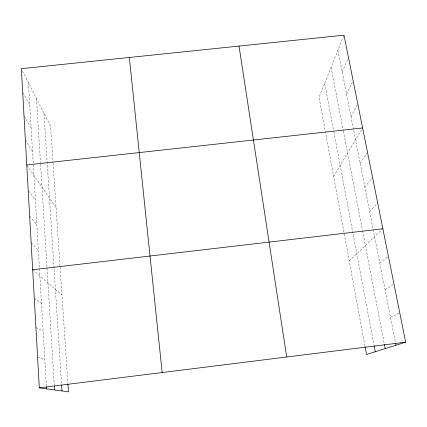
<?xml version="1.0" encoding="UTF-8"?>
<svg xmlns="http://www.w3.org/2000/svg" width="427" height="427" viewBox="0 0 427 427"><rect width="100%" height="100%" fill="white"/><g stroke="black" fill="none" stroke-linecap="round" stroke-linejoin="round"><path stroke-width="0.32" stroke-dasharray="2.13 1.6" d="M343.74 35.783L319.044 97.324L365.09 346.703M342.198 72.014L348.501 57.677M346.559 94.164L352.83 81.226M351.005 116.752L357.821 104.065M333.626 176.298L362.624 127.977M360.164 163.279L367.53 152.391M364.882 187.25L372.536 177.322M369.697 211.707L377.649 202.777M349.243 260.865L382.416 229.224M379.779 262.936L388.378 256.179M385.063 289.768L394.004 284.19M390.459 317.192L399.757 312.847M37.587 357.287L44.824 359.673M35.911 327.429L43.138 331.155M34.267 298.259L41.494 303.266M32.666 269.752L61.947 295.009M31.139 242.696L38.35 250.057M29.65 216.227L36.85 224.666M28.593 190.848L35.382 199.799M27.125 165.489L56.065 207.693M25.369 140.136L32.537 151.558M24.328 116.384L31.155 128.153M22.973 92.584L29.799 105.207M22.535 71.015L50.573 126.264L53.007 162.372M337.922 50.285L395.466 342.614M331.09 67.306L343.223 130.368M343.345 131.004L362.4 230.057M362.523 230.697L384.337 344.077M324.701 83.228L333.765 131.356M333.882 132.007L374.036 345.283M53.055 163.023L67.898 383.307M43.965 113.235L61.568 384.401M36.482 98.493L40.49 163.05M40.576 164.363L46.97 267.355M47.007 268.007L54.293 385.33M28.47 82.71L46.388 386.189"/><path stroke-width="0.64" d="M67.941 383.958L68.469 391.821L39.311 387.855L21.35 68.678L343.986 35.179L405.65 342.171L366.531 354.506L365.09 346.703M39.311 387.855L405.65 342.171M32.666 269.752L382.875 228.787M26.768 164.966L362.624 127.977M395.594 343.265L395.978 345.224M384.46 344.728L385.207 348.619M374.159 345.929L375.253 351.757M239.019 46.073L286.704 357.004M129.333 57.464L162.164 372.536M61.611 385.053L61.995 390.94M54.336 385.987L54.581 389.931M46.426 386.851L46.543 388.837"/></g></svg>
